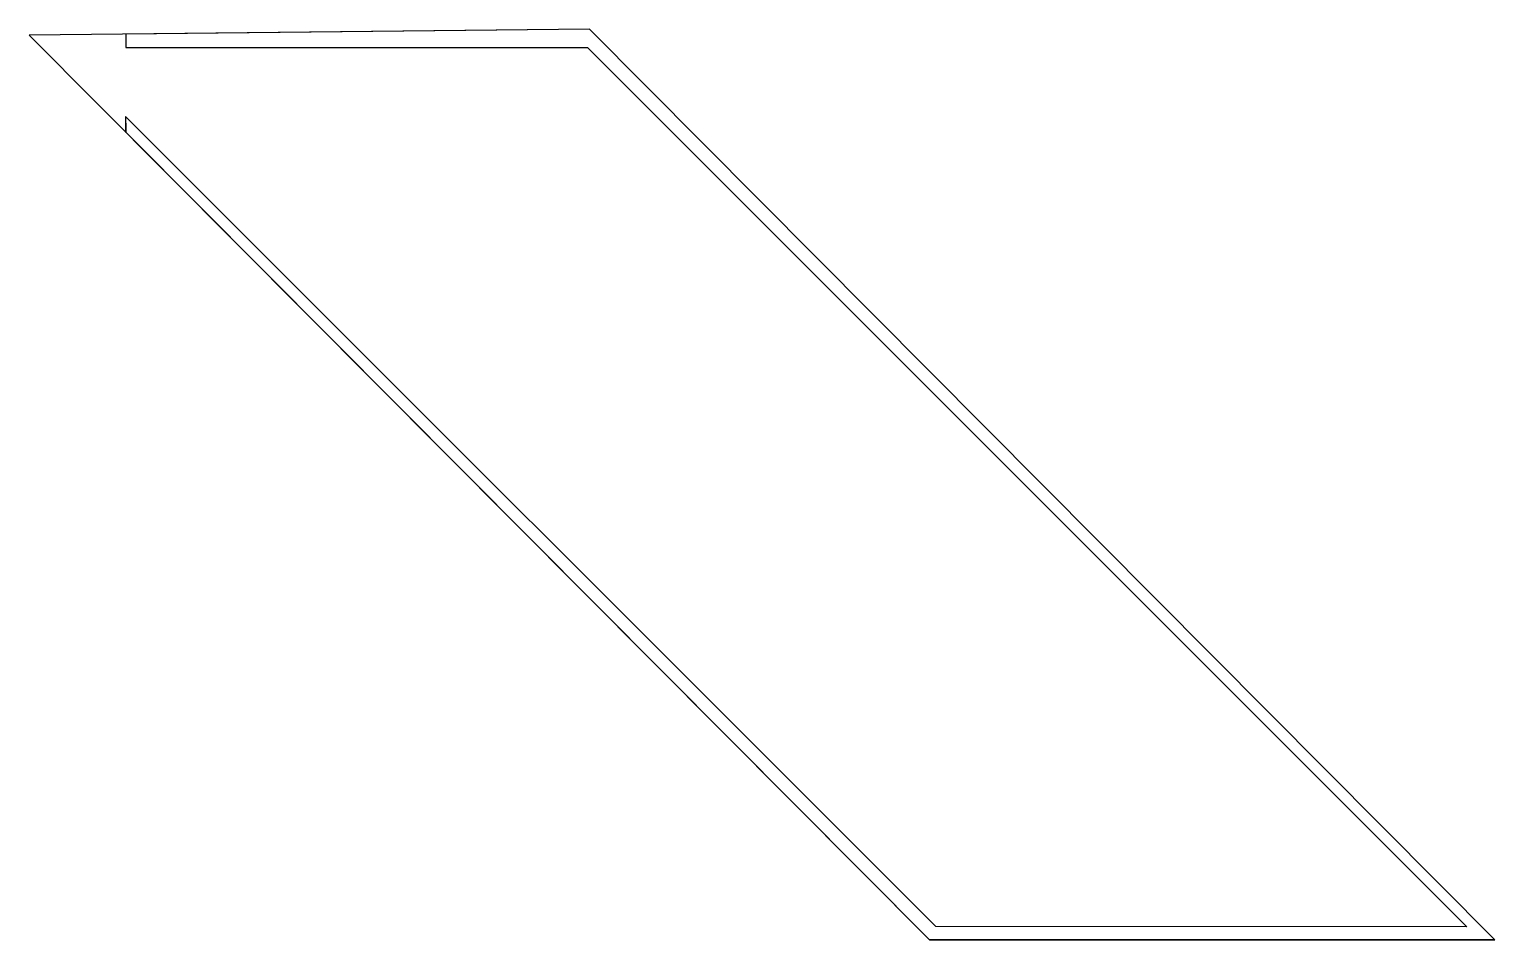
# Model space of a CAD drawing. Header units: millimetres. Extents: x -13 to 207, y -153 to -16.
import ezdxf

# ---------------------------------------------------------------- set-up
doc = ezdxf.new("R2010")
doc.units = ezdxf.units.MM
doc.layers.get('0').update_dxf_attribs({"linetype": 'CONTINUOUS'})

msp = doc.modelspace()

# ---------------------------------------------------------------- linework, layer by layer
for p, q in [((70.83, -16.26), (-13.5, -17.12)), ((-13.5, -17.12), (122.01, -153.33)), ((207.11, -153.33), (70.83, -16.26)), ((207.11, -153.33), (122.01, -153.33))]:
    msp.add_line(p, q)
msp.add_lwpolyline([(122.01, -153.33), (207.11, -153.33), (70.83, -16.26), (1, -16.97), (1.02, -16.97), (1.02, -19), (70.53, -19), (202.91, -151.38), (122.98, -151.35), (1, -29.38), (1, -31.72), (1.02, -31.74), (1.02, -30.4), (1.02, -30.4), (1.02, -31.74), (1.73, -32.45), (1.73, -32.45)], close=True)

doc.saveas('drawing.dxf')
